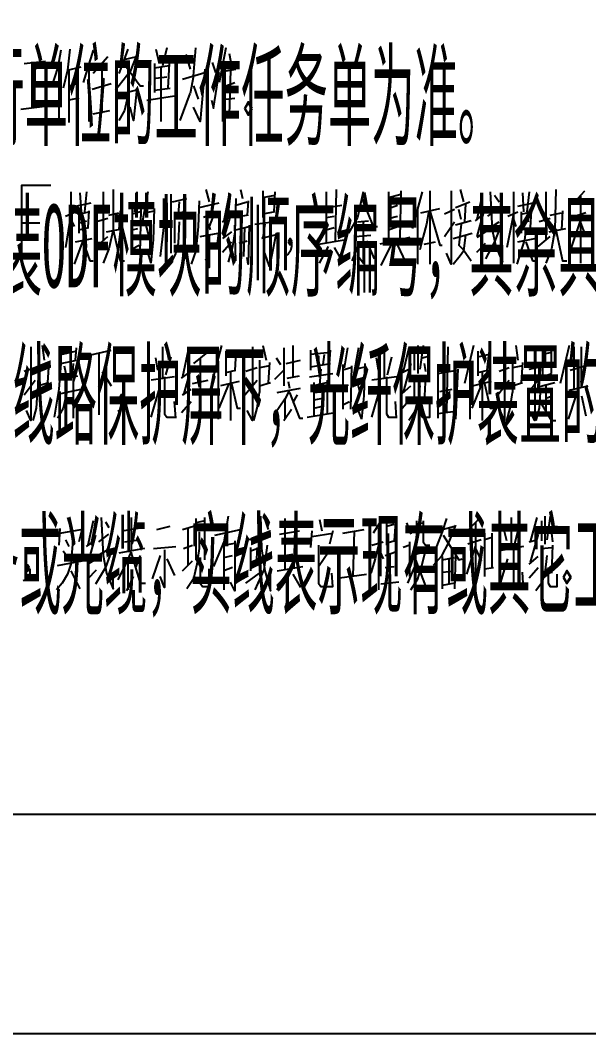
# Model space of a CAD drawing. Header units: metres. Extents: x 17 to 1757, y 17 to 1207.
# Drawn here: x 226.3 to 299.8, y 16.9 to 147.7 of the extents above; entities that cross this region are included whole.
import ezdxf

# ---------------------------------------------------------------- set-up
doc = ezdxf.new("R2010")
doc.units = ezdxf.units.M
for name, color, linetype in [('LINES', 7, 'Continuous'), ('POLYLINES', 4, 'Continuous'), ('RECTS', 7, 'Continuous'), ('TEXTS', 3, 'Continuous')]:
    doc.layers.add(name, color=color, linetype=linetype)

msp = doc.modelspace()

# ---------------------------------------------------------------- linework, layer by layer
at = {"layer": 'LINES'}
for p, q in [((243.82, 144), (244.25, 142.13)), ((245.26, 144.14), (244.68, 141.84)), ((248.71, 140.54), (249, 144.14)), ((252.89, 144.14), (252.02, 139.68)), ((231.58, 143.86), (231.14, 141.41)), ((235.75, 143.86), (234.46, 139.68)), ((237.62, 142.99), (235.75, 140.83)), ((239.93, 142.7), (241.22, 142.99)), ((247.7, 143.28), (248.28, 141.41)), ((253.32, 143.42), (253.61, 141.84)), ((226.82, 142.13), (229.56, 142.42)), ((228.26, 142.27), (228.12, 136.37)), ((231.14, 141.55), (230.42, 139.25)), ((231.29, 142.13), (231.29, 134.64)), ((232.44, 141.26), (234.17, 141.7)), ((235.18, 142.13), (235.18, 134.64)), ((236.9, 135.94), (236.9, 142.13)), ((243.67, 142.13), (243.67, 138.38)), ((245.54, 141.84), (243.67, 141.55)), ((244.54, 134.64), (244.54, 141.7)), ((245.54, 142.13), (245.4, 138.96)), ((251.59, 140.98), (251.16, 142.27)), ((252.46, 141.12), (254.18, 141.41)), ((232.58, 141.26), (232.58, 134.5)), ((243.82, 140.26), (245.26, 140.4)), ((247.27, 140.11), (250.15, 140.98)), ((248.71, 140.54), (248.28, 138.24)), ((252.46, 141.26), (252.46, 134.64)), ((253.46, 141.26), (253.32, 135.5)), ((232.58, 139.25), (233.59, 139.54)), ((235.61, 138.82), (238.06, 139.54)), ((243.67, 138.67), (245.69, 138.96)), ((248.71, 139.25), (249.29, 137.52)), ((252.89, 139.25), (254.04, 139.68)), ((233.88, 137.66), (232.58, 137.38)), ((239.5, 138.24), (241.22, 138.67)), ((242.66, 137.38), (246.26, 137.95)), ((246.98, 134.78), (248.28, 138.24)), ((252.89, 137.52), (254.04, 137.66)), ((226.39, 136.22), (229.85, 136.66)), ((235.75, 135.65), (237.91, 136.08)), ((252.46, 135.5), (254.33, 135.79)), ((250.3, 125.86), (250.73, 124.27)), ((254.76, 125.86), (255.05, 124.7)), ((257.64, 125.71), (257.64, 122.26)), ((267.14, 125.86), (267, 119.23)), ((275.5, 125.71), (275.35, 119.66)), ((279.24, 125.71), (279.24, 116.21)), ((283.13, 125.86), (283.56, 124.27)), ((297.82, 124.13), (299.26, 125.71)), ((232.87, 125.57), (232.87, 116.35)), ((234.02, 125.42), (234.17, 122.98)), ((234.89, 125.57), (234.6, 122.98)), ((237.05, 125.57), (237.05, 119.38)), ((241.37, 125.57), (241.08, 122.98)), ((242.81, 125.57), (242.09, 121.54)), ((245.83, 117.65), (245.83, 125.28)), ((245.98, 124.27), (247.85, 124.7)), ((253.32, 125.28), (252.6, 121.82)), ((255.77, 124.42), (255.62, 122.54)), ((257.64, 124.85), (259.22, 125.14)), ((259.22, 125.57), (259.08, 122.98)), ((265.85, 125.57), (265.85, 118.94)), ((270.46, 124.7), (271.9, 121.1)), ((273.91, 125.57), (273.91, 119.23)), ((273.91, 124.85), (275.5, 125.28)), ((278.23, 125.57), (276.94, 120.82)), ((286.01, 125.14), (285.29, 121.97)), ((287.59, 125.14), (288.17, 124.27)), ((290.04, 125.57), (290.04, 116.35)), ((291.19, 125.42), (291.34, 122.98)), ((292.06, 125.57), (291.77, 122.98)), ((294.22, 125.57), (294.22, 119.38)), ((298.68, 124.99), (298.68, 116.35)), ((233.45, 123.7), (235.46, 124.13)), ((235.18, 123.12), (235.03, 120.96)), ((239.21, 123.12), (239.06, 120.67)), ((240.79, 123.41), (240.79, 117.65)), ((241.8, 117.65), (241.94, 123.26)), ((242.38, 122.83), (243.67, 123.12)), ((245.26, 124.13), (245.26, 119.09)), ((246.84, 124.27), (246.7, 122.69)), ((247.42, 123.12), (247.42, 118.94)), ((249.43, 123.55), (252.02, 124.13)), ((254.18, 123.84), (255.62, 124.27)), ((265.13, 123.41), (267.86, 123.84)), ((273.91, 123.41), (275.06, 123.84)), ((277.66, 116.21), (277.66, 123.55)), ((278.09, 122.83), (280.54, 123.41)), ((282.41, 123.26), (281.11, 122.69)), ((282.55, 123.55), (284.42, 124.27)), ((283.27, 121.97), (282.98, 123.26)), ((283.85, 123.98), (283.7, 121.68)), ((286.3, 123.41), (285.29, 119.81)), ((286.73, 122.4), (288.17, 123.41)), ((290.62, 123.7), (292.63, 124.13)), ((292.34, 123.12), (292.2, 120.96)), ((296.38, 123.12), (296.23, 120.67)), ((232.15, 122.4), (233.45, 122.98)), ((232.87, 122.69), (232.15, 118.37)), ((232.87, 121.97), (233.3, 121.1)), ((233.88, 122.69), (235.18, 122.98)), ((233.88, 122.98), (233.88, 120.24)), ((233.88, 121.54), (234.89, 121.82)), ((237.62, 122.11), (236.18, 121.68)), ((237.77, 122.54), (239.06, 122.83)), ((241.8, 122.98), (240.79, 122.69)), ((246.26, 122.98), (246.26, 118.94)), ((246.26, 122.69), (247.42, 122.98)), ((251.16, 122.69), (250.01, 122.26)), ((251.45, 122.98), (250.73, 121.1)), ((252.46, 121.68), (253.32, 122.26)), ((253.61, 122.98), (252.6, 119.66)), ((255.77, 122.54), (254.04, 122.26)), ((256.63, 121.39), (259.94, 121.82)), ((259.22, 122.98), (257.64, 122.69)), ((265.85, 122.26), (266.86, 122.4)), ((269.88, 121.68), (271.32, 121.82)), ((273.91, 122.11), (275.06, 122.4)), ((284.57, 121.82), (282.55, 121.25)), ((285.14, 121.82), (286.01, 122.54)), ((290.04, 122.69), (289.18, 118.37)), ((289.32, 122.4), (290.62, 122.98)), ((290.04, 121.97), (290.33, 121.1)), ((291.05, 122.69), (292.34, 122.98)), ((291.05, 122.98), (291.05, 120.24)), ((291.05, 121.54), (292.06, 121.82)), ((294.79, 122.11), (293.35, 121.68)), ((294.79, 122.54), (296.23, 122.83)), ((299.4, 122.83), (297.53, 122.26)), ((297.53, 118.37), (298.68, 121.82)), ((226.54, 121.54), (228.84, 121.54)), ((233.88, 120.67), (235.18, 120.96)), ((237.48, 120.38), (239.64, 120.82)), ((240.79, 120.67), (241.51, 120.82)), ((242.52, 121.39), (242.95, 119.81)), ((250.58, 121.39), (250.87, 120.67)), ((252.02, 120.82), (251.74, 118.94)), ((254.18, 116.64), (254.04, 121.25)), ((254.18, 120.67), (255.91, 121.1)), ((254.76, 120.67), (254.76, 117.22)), ((255.19, 117.22), (255.34, 120.96)), ((257.93, 121.39), (257.64, 119.66)), ((265.85, 120.67), (266.86, 120.96)), ((271.9, 121.1), (272.47, 121.1)), ((273.91, 120.67), (275.06, 121.1)), ((281.11, 119.81), (282.41, 121.68)), ((283.27, 121.39), (282.98, 118.66)), ((286.58, 120.67), (288.17, 121.68)), ((291.05, 120.67), (292.34, 120.96)), ((294.65, 120.38), (296.81, 120.82)), ((298.68, 121.54), (299.26, 120.1)), ((233.45, 119.09), (235.61, 119.52)), ((234.46, 119.09), (235.32, 116.64)), ((236.18, 118.51), (237.62, 119.81)), ((249.58, 119.81), (251.88, 120.24)), ((253.61, 120.38), (252.46, 119.52)), ((252.46, 117.79), (253.61, 119.09)), ((254.62, 118.94), (255.62, 119.23)), ((259.22, 119.95), (257.5, 119.52)), ((261.1, 119.09), (261.24, 119.09)), ((261.24, 119.38), (261.24, 119.09)), ((261.24, 119.09), (261.24, 118.94)), ((264.84, 118.8), (268.15, 119.38)), ((270.17, 119.09), (269.16, 116.64)), ((269.59, 119.81), (271.61, 119.95)), ((271.03, 119.23), (272.04, 116.93)), ((276.65, 119.66), (272.76, 118.8)), ((278.52, 118.8), (279.96, 119.09)), ((282.26, 119.52), (284.71, 120.24)), ((283.85, 119.95), (283.56, 117.94)), ((286.44, 120.38), (285.29, 119.66)), ((290.62, 119.09), (292.78, 119.52)), ((291.62, 119.09), (292.49, 116.64)), ((293.21, 118.51), (294.79, 119.81)), ((240.79, 118.22), (241.66, 118.66)), ((243.24, 116.35), (242.81, 117.79)), ((246.84, 118.66), (247.7, 116.93)), ((264.98, 116.35), (266.14, 118.51)), ((266.86, 118.37), (267.86, 116.64)), ((274.2, 118.66), (272.9, 116.06)), ((275.06, 118.66), (276.07, 116.5)), ((283.56, 118.08), (282.98, 118.66)), ((283.56, 118.08), (284.57, 116.64)), ((285.29, 117.79), (286.44, 118.94)), ((235.32, 116.64), (235.75, 116.64)), ((292.49, 116.64), (292.92, 116.64)), ((229.13, 105.7), (229.42, 103.82)), ((231.58, 104.54), (233.45, 104.98)), ((233.45, 103.82), (233.59, 105.41)), ((234.89, 104.4), (238.06, 105.12)), ((236.47, 104.83), (236.47, 96.77)), ((244.68, 105.55), (244.68, 101.52)), ((247.99, 105.12), (247.27, 101.66)), ((252.31, 105.7), (251.02, 100.8)), ((252.89, 104.98), (252.89, 101.81)), ((254.18, 104.83), (254.04, 102.53)), ((257.64, 105.7), (258.07, 103.82)), ((260.38, 105.41), (260.38, 100.51)), ((261.53, 105.7), (261.53, 101.66)), ((263.83, 105.12), (263.83, 102.53)), ((266.42, 104.83), (263.83, 104.54)), ((266.28, 103.39), (266.42, 105.12)), ((268.58, 105.41), (268.15, 102.82)), ((270.02, 105.41), (269.3, 101.38)), ((273.34, 105.55), (273.34, 101.52)), ((276.5, 105.41), (275.78, 102.38)), ((277.22, 104.98), (277.22, 102.53)), ((277.66, 105.7), (277.66, 102.1)), ((278.38, 105.7), (277.94, 102.67)), ((281.54, 105.55), (281.4, 97.2)), ((284.86, 105.7), (283.7, 100.8)), ((285.43, 104.98), (285.43, 101.81)), ((286.87, 104.83), (286.58, 102.53)), ((290.33, 105.7), (290.62, 103.82)), ((293.78, 104.98), (293.78, 101.38)), ((294.94, 104.83), (293.78, 104.54)), ((294.94, 102.1), (294.94, 104.98)), ((297.24, 105.7), (296.09, 100.8)), ((297.82, 105.55), (297.82, 100.08)), ((298.82, 100.37), (298.82, 105.55)), ((228.7, 103.82), (228.55, 99.65)), ((229.99, 103.54), (229.85, 100.94)), ((231.58, 103.39), (233.59, 103.82)), ((233.16, 103.39), (233.02, 101.66)), ((244.1, 102.53), (243.82, 104.11)), ((245.11, 101.95), (245.83, 104.26)), ((250.3, 104.69), (248.71, 103.39)), ((249.58, 104.11), (249.58, 96.19)), ((251.88, 103.68), (251.88, 96.19)), ((252.89, 104.26), (254.18, 104.54)), ((257.21, 103.82), (257.21, 99.65)), ((258.5, 103.54), (258.36, 100.94)), ((259.37, 104.11), (259.94, 103.25)), ((260.66, 103.39), (262.54, 103.82)), ((263.83, 102.96), (266.42, 103.39)), ((264.84, 104.4), (264.84, 103.25)), ((265.56, 104.54), (265.42, 103.25)), ((272.62, 102.53), (272.33, 104.11)), ((273.77, 101.95), (274.34, 104.26)), ((276.79, 103.39), (275.78, 99.65)), ((278.23, 104.11), (279.24, 104.4)), ((278.52, 103.39), (278.66, 102.38)), ((284.42, 103.68), (284.42, 96.19)), ((285.43, 104.26), (286.73, 104.54)), ((289.9, 103.82), (289.9, 99.65)), ((291.19, 103.54), (291.05, 100.94)), ((293.78, 103.1), (294.65, 103.39)), ((296.81, 103.68), (296.81, 96.19)), ((228.26, 102.82), (226.82, 102.38)), ((229.99, 103.1), (228.7, 102.82)), ((232.01, 103.1), (232.3, 101.66)), ((236.9, 102.38), (238.06, 100.51)), ((247.13, 101.52), (248.14, 102.24)), ((248.42, 102.96), (247.42, 99.36)), ((252.89, 102.24), (254.18, 102.53)), ((253.46, 102.38), (253.46, 96.05)), ((256.92, 102.82), (255.48, 102.38)), ((258.5, 103.1), (257.21, 102.82)), ((259.22, 101.38), (260.38, 102.53)), ((263.69, 101.66), (266.71, 102.1)), ((265.13, 102.67), (264.98, 100.66)), ((268.01, 103.25), (268.01, 97.49)), ((269.02, 102.82), (268.01, 102.53)), ((269.02, 97.49), (269.16, 103.1)), ((269.59, 102.67), (270.89, 102.96)), ((275.64, 102.24), (276.5, 102.67)), ((280.25, 102.96), (280.25, 96.34)), ((280.25, 102.1), (282.7, 102.53)), ((282.84, 102.67), (282.55, 96.19)), ((285.43, 102.24), (286.73, 102.53)), ((286.01, 102.38), (286.01, 96.05)), ((289.46, 102.82), (288.17, 102.38)), ((291.19, 103.1), (289.9, 102.82)), ((292.06, 102.67), (293.5, 102.96)), ((293.78, 101.66), (294.94, 102.1)), ((297.38, 102.53), (299.26, 103.1)), ((226.82, 99.36), (228.26, 101.23)), ((228.55, 100.51), (229.99, 100.94)), ((231.72, 101.38), (233.74, 101.81)), ((233.16, 101.66), (233.16, 96.34)), ((246.26, 101.66), (243.24, 101.23)), ((248.57, 100.8), (250.58, 101.23)), ((252.02, 97.63), (253.32, 100.8)), ((254.62, 101.09), (252.17, 100.51)), ((255.34, 99.36), (256.92, 101.23)), ((257.21, 100.51), (258.65, 100.94)), ((260.81, 101.52), (262.39, 101.81)), ((260.95, 101.09), (261.1, 100.22)), ((265.99, 100.94), (264.26, 100.51)), ((264.26, 100.94), (264.26, 96.62)), ((265.99, 96.91), (265.99, 101.23)), ((269.74, 101.38), (270.17, 99.65)), ((274.92, 101.66), (271.75, 101.23)), ((277.22, 101.66), (277.22, 98.35)), ((277.22, 101.38), (278.52, 101.66)), ((278.66, 101.81), (278.52, 98.35)), ((284.71, 97.63), (286.01, 100.8)), ((287.16, 101.09), (284.86, 100.51)), ((288.02, 99.36), (289.46, 101.23)), ((289.9, 100.51), (291.19, 100.94)), ((292.06, 99.79), (293.35, 101.52)), ((293.21, 100.37), (295.37, 100.94)), ((231.58, 99.5), (234.17, 100.08)), ((243.24, 96.48), (244.32, 100.15)), ((247.27, 99.36), (248.42, 100.08)), ((259.51, 99.65), (262.54, 100.22)), ((264.26, 99.65), (265.56, 99.79)), ((268.01, 100.51), (268.73, 100.66)), ((271.75, 96.48), (272.83, 100.15)), ((275.64, 99.5), (276.79, 100.51)), ((280.54, 99.79), (282.12, 100.08)), ((294.22, 100.51), (294.22, 97.2)), ((297.24, 99.94), (299.69, 100.51)), ((239.35, 99.22), (239.35, 98.93)), ((239.35, 98.93), (239.35, 98.78)), ((239.35, 98.93), (239.5, 98.93)), ((246.41, 96.34), (246.26, 98.5)), ((247.13, 97.06), (248.42, 98.5)), ((260.52, 98.78), (260.52, 96.34)), ((262.1, 99.36), (261.53, 98.35)), ((265.56, 98.93), (264.26, 98.64)), ((268.01, 98.06), (268.87, 98.5)), ((274.92, 96.34), (274.78, 98.5)), ((275.64, 97.63), (276.79, 98.93)), ((294.94, 96.05), (293.5, 98.5)), ((294.22, 98.93), (295.08, 99.22)), ((298.1, 99.22), (297.1, 96.19)), ((298.82, 99.22), (299.4, 96.62)), ((260.38, 96.05), (261.38, 97.49)), ((263.4, 96.48), (267, 97.06)), ((264.26, 97.63), (265.56, 97.92)), ((270.46, 96.19), (269.88, 97.63)), ((282.55, 97.2), (280.25, 96.91)), ((294.94, 96.05), (295.51, 96.05)), ((232.44, 83.52), (232.87, 82.08)), ((235.75, 83.09), (235.03, 79.92)), ((237.34, 82.94), (237.77, 82.22)), ((240.65, 83.52), (240.65, 79.2)), ((249, 83.38), (249, 78.05)), ((250.15, 83.09), (249, 82.8)), ((250.15, 78.05), (250.15, 83.52)), ((257.93, 83.23), (258.36, 81.94)), ((260.52, 83.38), (260.52, 76.9)), ((261.82, 83.66), (261.67, 77.04)), ((264.98, 83.23), (265.27, 81.79)), ((273.05, 83.23), (271.9, 81.5)), ((273.62, 82.94), (273.62, 79.92)), ((273.62, 82.37), (274.63, 82.66)), ((274.78, 82.94), (274.63, 80.5)), ((276.22, 82.8), (276.79, 81.36)), ((277.51, 83.09), (277.51, 81.22)), ((277.51, 82.66), (278.38, 82.8)), ((281.4, 83.38), (280.82, 81.65)), ((284.28, 81.94), (285.72, 83.52)), ((285.14, 82.8), (285.14, 74.16)), ((289.75, 83.52), (289.75, 79.49)), ((293.06, 83.52), (292.2, 80.35)), ((293.64, 83.09), (293.64, 80.5)), ((294.07, 83.66), (294.07, 80.06)), ((294.79, 83.66), (294.36, 80.64)), ((231.43, 82.08), (231.29, 79.92)), ((231.43, 81.5), (234.17, 81.94)), ((234.31, 82.08), (233.88, 80.35)), ((236.04, 81.22), (235.03, 77.62)), ((236.47, 80.35), (237.77, 81.36)), ((239.5, 81.79), (242.09, 82.22)), ((243.96, 81.94), (245.69, 82.37)), ((247.27, 81.94), (248.71, 82.37)), ((247.99, 77.33), (247.99, 82.08)), ((251.45, 81.22), (254.76, 81.94)), ((255.62, 80.64), (258.65, 81.22)), ((259.8, 81.36), (262.39, 81.79)), ((263.98, 81.79), (263.83, 79.63)), ((263.98, 81.07), (266.71, 81.5)), ((266.71, 81.79), (266.28, 80.06)), ((268.01, 81.5), (270.74, 81.94)), ((269.45, 81.79), (269.3, 75.89)), ((272.62, 82.22), (272.62, 74.16)), ((280.82, 81.65), (280.1, 79.78)), ((280.82, 81.94), (282.41, 82.37)), ((286.3, 81.5), (286.3, 75.89)), ((287.3, 77.04), (287.3, 81.5)), ((289.18, 80.5), (288.74, 82.22)), ((290.18, 79.92), (290.76, 82.37)), ((293.21, 81.36), (292.2, 77.76)), ((294.65, 82.22), (295.66, 82.37)), ((294.94, 81.5), (295.08, 80.35)), ((232.15, 80.64), (232.58, 79.78)), ((234.89, 79.78), (235.75, 80.35)), ((239.78, 80.35), (241.66, 80.64)), ((247.42, 79.49), (248.57, 79.92)), ((252.6, 80.35), (252.6, 74.16)), ((252.6, 79.92), (254.04, 80.21)), ((260.52, 80.06), (261.53, 80.35)), ((271.75, 79.92), (273.19, 80.35)), ((274.78, 80.5), (273.62, 80.21)), ((276.65, 79.92), (275.78, 79.63)), ((276.65, 75.89), (276.65, 80.35)), ((285.86, 80.64), (284.14, 80.06)), ((287.3, 80.93), (286.3, 80.64)), ((292.06, 80.35), (293.06, 80.64)), ((295.08, 79.92), (294.94, 76.32)), ((231.86, 79.2), (232.58, 78.19)), ((236.33, 78.62), (237.91, 79.49)), ((242.38, 79.49), (239.06, 78.91)), ((241.8, 78.62), (241.22, 77.04)), ((244.39, 78.62), (243.38, 75.6)), ((243.53, 79.49), (246.41, 79.78)), ((252.6, 78.34), (253.75, 78.62)), ((256.06, 79.63), (256.06, 76.61)), ((256.06, 79.2), (256.92, 79.49)), ((256.92, 79.63), (256.78, 77.47)), ((260.52, 78.62), (261.53, 78.77)), ((264.84, 77.18), (266.14, 79.06)), ((272.62, 79.49), (273.19, 78.19)), ((273.48, 78.62), (274.78, 79.06)), ((274.06, 78.77), (274.06, 75.02)), ((277.37, 78.77), (278.52, 79.06)), ((278.66, 79.34), (278.09, 76.9)), ((282.55, 78.62), (282.41, 74.3)), ((283.99, 76.18), (285.14, 79.78)), ((285.14, 79.49), (285.86, 77.9)), ((291.34, 79.78), (288.17, 79.2)), ((293.64, 79.78), (293.64, 76.32)), ((293.64, 79.49), (294.94, 79.63)), ((231.14, 77.33), (234.31, 77.9)), ((236.18, 78.19), (235.03, 77.47)), ((240.22, 77.9), (240.22, 74.16)), ((245.26, 78.19), (246.26, 76.03)), ((247.27, 76.61), (248.57, 77.9)), ((256.92, 77.47), (256.06, 77.18)), ((280.82, 78.48), (280.82, 74.3)), ((280.82, 78.05), (282.41, 78.34)), ((281.69, 78.19), (281.69, 75.02)), ((288.24, 74.59), (289.32, 78.19)), ((292.06, 77.47), (293.21, 78.48)), ((227.11, 77.04), (227.26, 77.04)), ((227.26, 77.18), (227.26, 77.04)), ((227.26, 77.04), (227.26, 76.75)), ((232.87, 76.61), (234.02, 74.3)), ((235.03, 75.6), (236.18, 76.75)), ((253.75, 77.04), (252.6, 76.61)), ((255.48, 75.02), (257.21, 76.32)), ((259.51, 76.61), (262.82, 77.18)), ((259.51, 74.16), (260.81, 76.32)), ((261.53, 76.18), (262.54, 74.45)), ((267.58, 75.74), (271.03, 76.18)), ((273.48, 77.04), (274.63, 77.18)), ((277.22, 77.04), (276.36, 75.02)), ((280.97, 76.46), (282.26, 76.61)), ((286.3, 76.9), (287.45, 77.04)), ((291.34, 74.3), (291.19, 76.46)), ((292.06, 75.74), (293.21, 77.04)), ((240.07, 74.02), (240.94, 75.89)), ((275.21, 75.17), (272.9, 74.88)), ((282.41, 75.02), (280.82, 74.74)), ((87.79, 45.22), (1672.37, 45.22))]:
    msp.add_line(p, q, dxfattribs=at)
at = {"layer": 'POLYLINES'}
for points in [[(232.73, 144), (232.44, 141.26), (231.86, 138.96)], [(240.22, 144), (239.64, 142.42), (239.06, 140.83)], [(241.37, 143.28), (240.5, 141.12), (238.63, 138.67)], [(239.93, 141.84), (241.8, 139.25), (242.23, 139.25)], [(250.15, 141.41), (249.58, 134.64), (248.71, 136.51)], [(251.02, 137.38), (251.3, 136.37), (252.02, 140.98)], [(240.36, 139.97), (240.07, 137.38), (239.78, 136.08), (239.06, 134.78)], [(241.37, 138.96), (240.94, 134.78), (240.5, 136.51)], [(256.29, 136.32), (255.78, 137.17), (255.27, 136.32)], [(255.27, 136.32), (255.78, 135.47), (256.29, 136.32)], [(256.23, 136.32), (255.78, 137.06), (255.34, 136.32)], [(255.34, 136.32), (255.78, 135.58), (256.23, 136.32)], [(226.54, 116.21), (226.54, 126.43), (230.28, 126.43)], [(238.34, 125.86), (238.34, 120.67), (237.77, 118.22), (237.05, 116.35)], [(281.98, 125.71), (281.98, 116.21), (281.4, 117.65)], [(295.51, 125.86), (295.37, 120.67), (294.94, 118.22), (294.22, 116.35)], [(244.82, 124.7), (244.82, 120.96), (244.39, 117.22)], [(249.43, 124.42), (249.29, 121.1), (249, 117.94), (248.42, 116.21)], [(254.18, 124.7), (254.04, 120.38), (253.75, 118.51), (253.18, 116.5)], [(270.6, 125.57), (269.88, 122.26), (268.73, 120.24)], [(287.02, 125.57), (287.3, 120.67), (287.74, 118.51)], [(243.24, 116.35), (243.53, 119.38), (243.67, 123.41)], [(279.1, 123.12), (278.81, 121.39), (278.38, 119.81), (277.94, 118.08)], [(279.24, 123.12), (280.54, 118.66), (280.82, 118.66)], [(270.6, 121.82), (270.6, 116.35), (269.88, 117.36)], [(234.46, 120.67), (234.46, 119.38), (233.3, 116.21)], [(238.34, 120.67), (239.21, 116.64), (239.78, 116.64)], [(246.84, 121.68), (246.7, 118.94), (246.41, 117.65), (245.69, 116.21)], [(255.91, 121.25), (255.77, 116.21), (255.62, 117.07)], [(288.17, 120.67), (287.59, 119.09), (286.44, 116.93)], [(291.62, 120.67), (291.48, 119.38), (290.47, 116.21)], [(295.51, 120.67), (296.38, 116.64), (296.95, 116.64)], [(250.73, 119.95), (250.73, 115.78), (250.3, 116.93)], [(259.37, 120.24), (258.5, 115.92), (257.93, 117.65)], [(261.44, 119.12), (261.18, 119.55), (260.93, 119.12)], [(260.93, 119.12), (261.18, 118.7), (261.44, 119.12)], [(261.37, 119.12), (261.18, 119.44), (260.99, 119.12)], [(260.99, 119.12), (261.18, 118.8), (261.37, 119.12)], [(261.38, 118.94), (261.38, 118.51), (261.24, 117.94), (260.95, 117.5), (260.66, 117.36)], [(282.26, 116.21), (283.13, 117.36), (283.56, 117.94)], [(287.74, 118.51), (288.6, 116.5), (288.6, 118.66)], [(227.69, 105.55), (227.69, 96.05), (227.11, 97.34)], [(231.58, 105.41), (231.58, 103.39), (231.29, 100.08), (230.71, 96.48)], [(256.34, 105.55), (256.34, 96.05), (255.62, 97.34)], [(288.89, 105.55), (288.89, 96.05), (288.31, 97.34)], [(292.78, 105.55), (292.78, 96.05), (292.2, 97.2)], [(270.46, 96.19), (270.74, 99.22), (270.89, 103.39)], [(232.3, 101.38), (232.3, 99.5), (231.86, 97.63), (231.14, 96.34)], [(244.97, 101.66), (244.97, 96.91), (245.26, 96.48), (246.41, 96.48)], [(253.61, 100.8), (254.33, 97.63), (254.76, 97.63)], [(273.62, 101.66), (273.62, 96.91), (273.91, 96.48), (274.92, 96.48)], [(286.3, 100.8), (287.02, 97.63), (287.45, 97.63)], [(227.98, 96.05), (228.41, 97.63), (228.55, 99.65)], [(256.49, 96.05), (256.92, 97.63), (257.21, 99.65)], [(261.1, 99.94), (260.52, 98.78), (259.22, 96.91)], [(261.1, 99.65), (262.39, 96.34), (262.82, 96.34)], [(277.94, 100.51), (277.66, 98.35), (277.22, 97.06), (276.5, 96.05)], [(289.18, 96.05), (289.61, 97.63), (289.9, 99.65)], [(293.5, 99.65), (293.35, 97.63), (292.92, 96.05)], [(239.64, 98.93), (239.64, 98.35), (239.5, 97.78), (239.21, 97.34), (238.92, 97.2)], [(239.65, 98.97), (239.4, 99.4), (239.14, 98.97)], [(239.14, 98.97), (239.4, 98.54), (239.65, 98.97)], [(239.59, 98.97), (239.4, 99.29), (239.2, 98.97)], [(239.2, 98.97), (239.4, 98.65), (239.59, 98.97)], [(278.09, 98.93), (278.09, 96.91), (278.23, 96.48), (279.24, 96.48), (279.24, 98.21)], [(236.76, 83.52), (237.05, 78.62), (237.48, 76.32)], [(253.18, 83.66), (252.6, 80.35), (251.3, 77.18)], [(257.35, 83.66), (257.5, 79.49), (257.93, 76.61), (258.65, 74.02), (258.65, 76.18)], [(278.38, 83.09), (278.38, 81.79), (278.38, 80.35), (278.66, 79.92), (279.24, 79.92)], [(282.55, 82.51), (281.69, 80.35), (280.68, 78.48), (279.67, 77.33)], [(249.43, 81.65), (249.43, 79.49), (249.14, 77.47), (248.71, 75.6), (247.85, 74.3)], [(277.51, 81.36), (277.37, 80.06), (276.94, 78.77)], [(280.97, 81.22), (282.98, 78.05), (283.42, 78.19)], [(233.16, 81.07), (232.87, 77.47), (232.44, 76.18), (231.72, 75.02), (231, 74.16)], [(254.04, 80.5), (254.04, 74.02), (253.46, 75.17)], [(258.22, 79.92), (257.78, 76.75), (256.63, 74.16)], [(264.84, 79.92), (264.84, 75.02), (265.13, 74.59), (266.71, 74.59), (266.57, 76.32)], [(272.62, 79.92), (272.18, 78.19), (271.61, 76.32)], [(237.91, 78.62), (237.34, 77.04), (236.04, 74.88)], [(240.65, 79.06), (239.93, 77.47), (238.92, 75.46)], [(240.65, 78.91), (241.8, 75.02), (242.52, 75.02)], [(244.97, 79.34), (244.97, 74.45), (244.39, 75.89)], [(290.04, 79.63), (290.04, 74.88), (290.33, 74.45), (291.34, 74.45)], [(294.36, 78.62), (294.07, 76.32), (293.64, 75.02), (292.92, 74.02)], [(227.5, 76.99), (227.24, 77.41), (226.99, 76.99)], [(227.43, 76.99), (227.24, 77.31), (227.05, 76.99)], [(249.58, 78.34), (249.58, 75.02), (249.86, 74.59), (250.73, 74.59), (250.73, 76.9)], [(277.37, 78.05), (278.81, 74.3), (279.24, 74.3)], [(227.54, 76.9), (227.54, 76.32), (227.4, 75.89), (227.11, 75.46), (226.68, 75.31)], [(226.99, 76.99), (227.24, 76.56), (227.5, 76.99)], [(227.05, 76.99), (227.24, 76.67), (227.43, 76.99)], [(237.48, 76.32), (238.34, 74.3), (238.34, 76.46)], [(276.79, 74.16), (277.66, 75.6), (278.09, 76.9)], [(294.5, 77.04), (294.5, 75.02), (294.79, 74.59), (295.66, 74.59), (295.66, 76.18)], [(297.47, 75.82), (296.95, 76.67), (296.44, 75.82)], [(297.4, 75.82), (296.95, 76.56), (296.51, 75.82)], [(296.44, 75.82), (296.95, 74.97), (297.47, 75.82)], [(296.51, 75.82), (296.95, 75.07), (297.4, 75.82)]]:
    msp.add_lwpolyline(points, dxfattribs=at)
at = {"layer": 'RECTS'}
msp.add_lwpolyline([(16.87, 1207.44), (1700.66, 1207.44), (1700.66, 16.85), (16.87, 16.85)], dxfattribs=at)

# ---------------------------------------------------------------- texts
at = {"layer": 'TEXTS'}
for s, width, p in [('设备的具体纤芯安排以运行单位的工作任务单为准。', 0.402736, (159.72, 132.63)), ('现有光纤配线架只标出新装ODF模块的顺序编号，其余具体接线模块和端子根据现场实际情况确定。', 0.414699, (160.01, 113.21)), ('保护光缆终端盒安装在相关线路保护屏下，光纤保护装置的光缆由保护提供，本设计只画出该部分接线。', 0.39244, (159.86, 94.04)), ('图中虚线为本工程新建设备或光缆，实线表示现有或其它工程设备和光缆。', 0.39654, (160.01, 72.15))]:
    msp.add_text(s, height=10.69, dxfattribs=dict(at, width=width)).set_placement(p)

doc.saveas('drawing.dxf')
